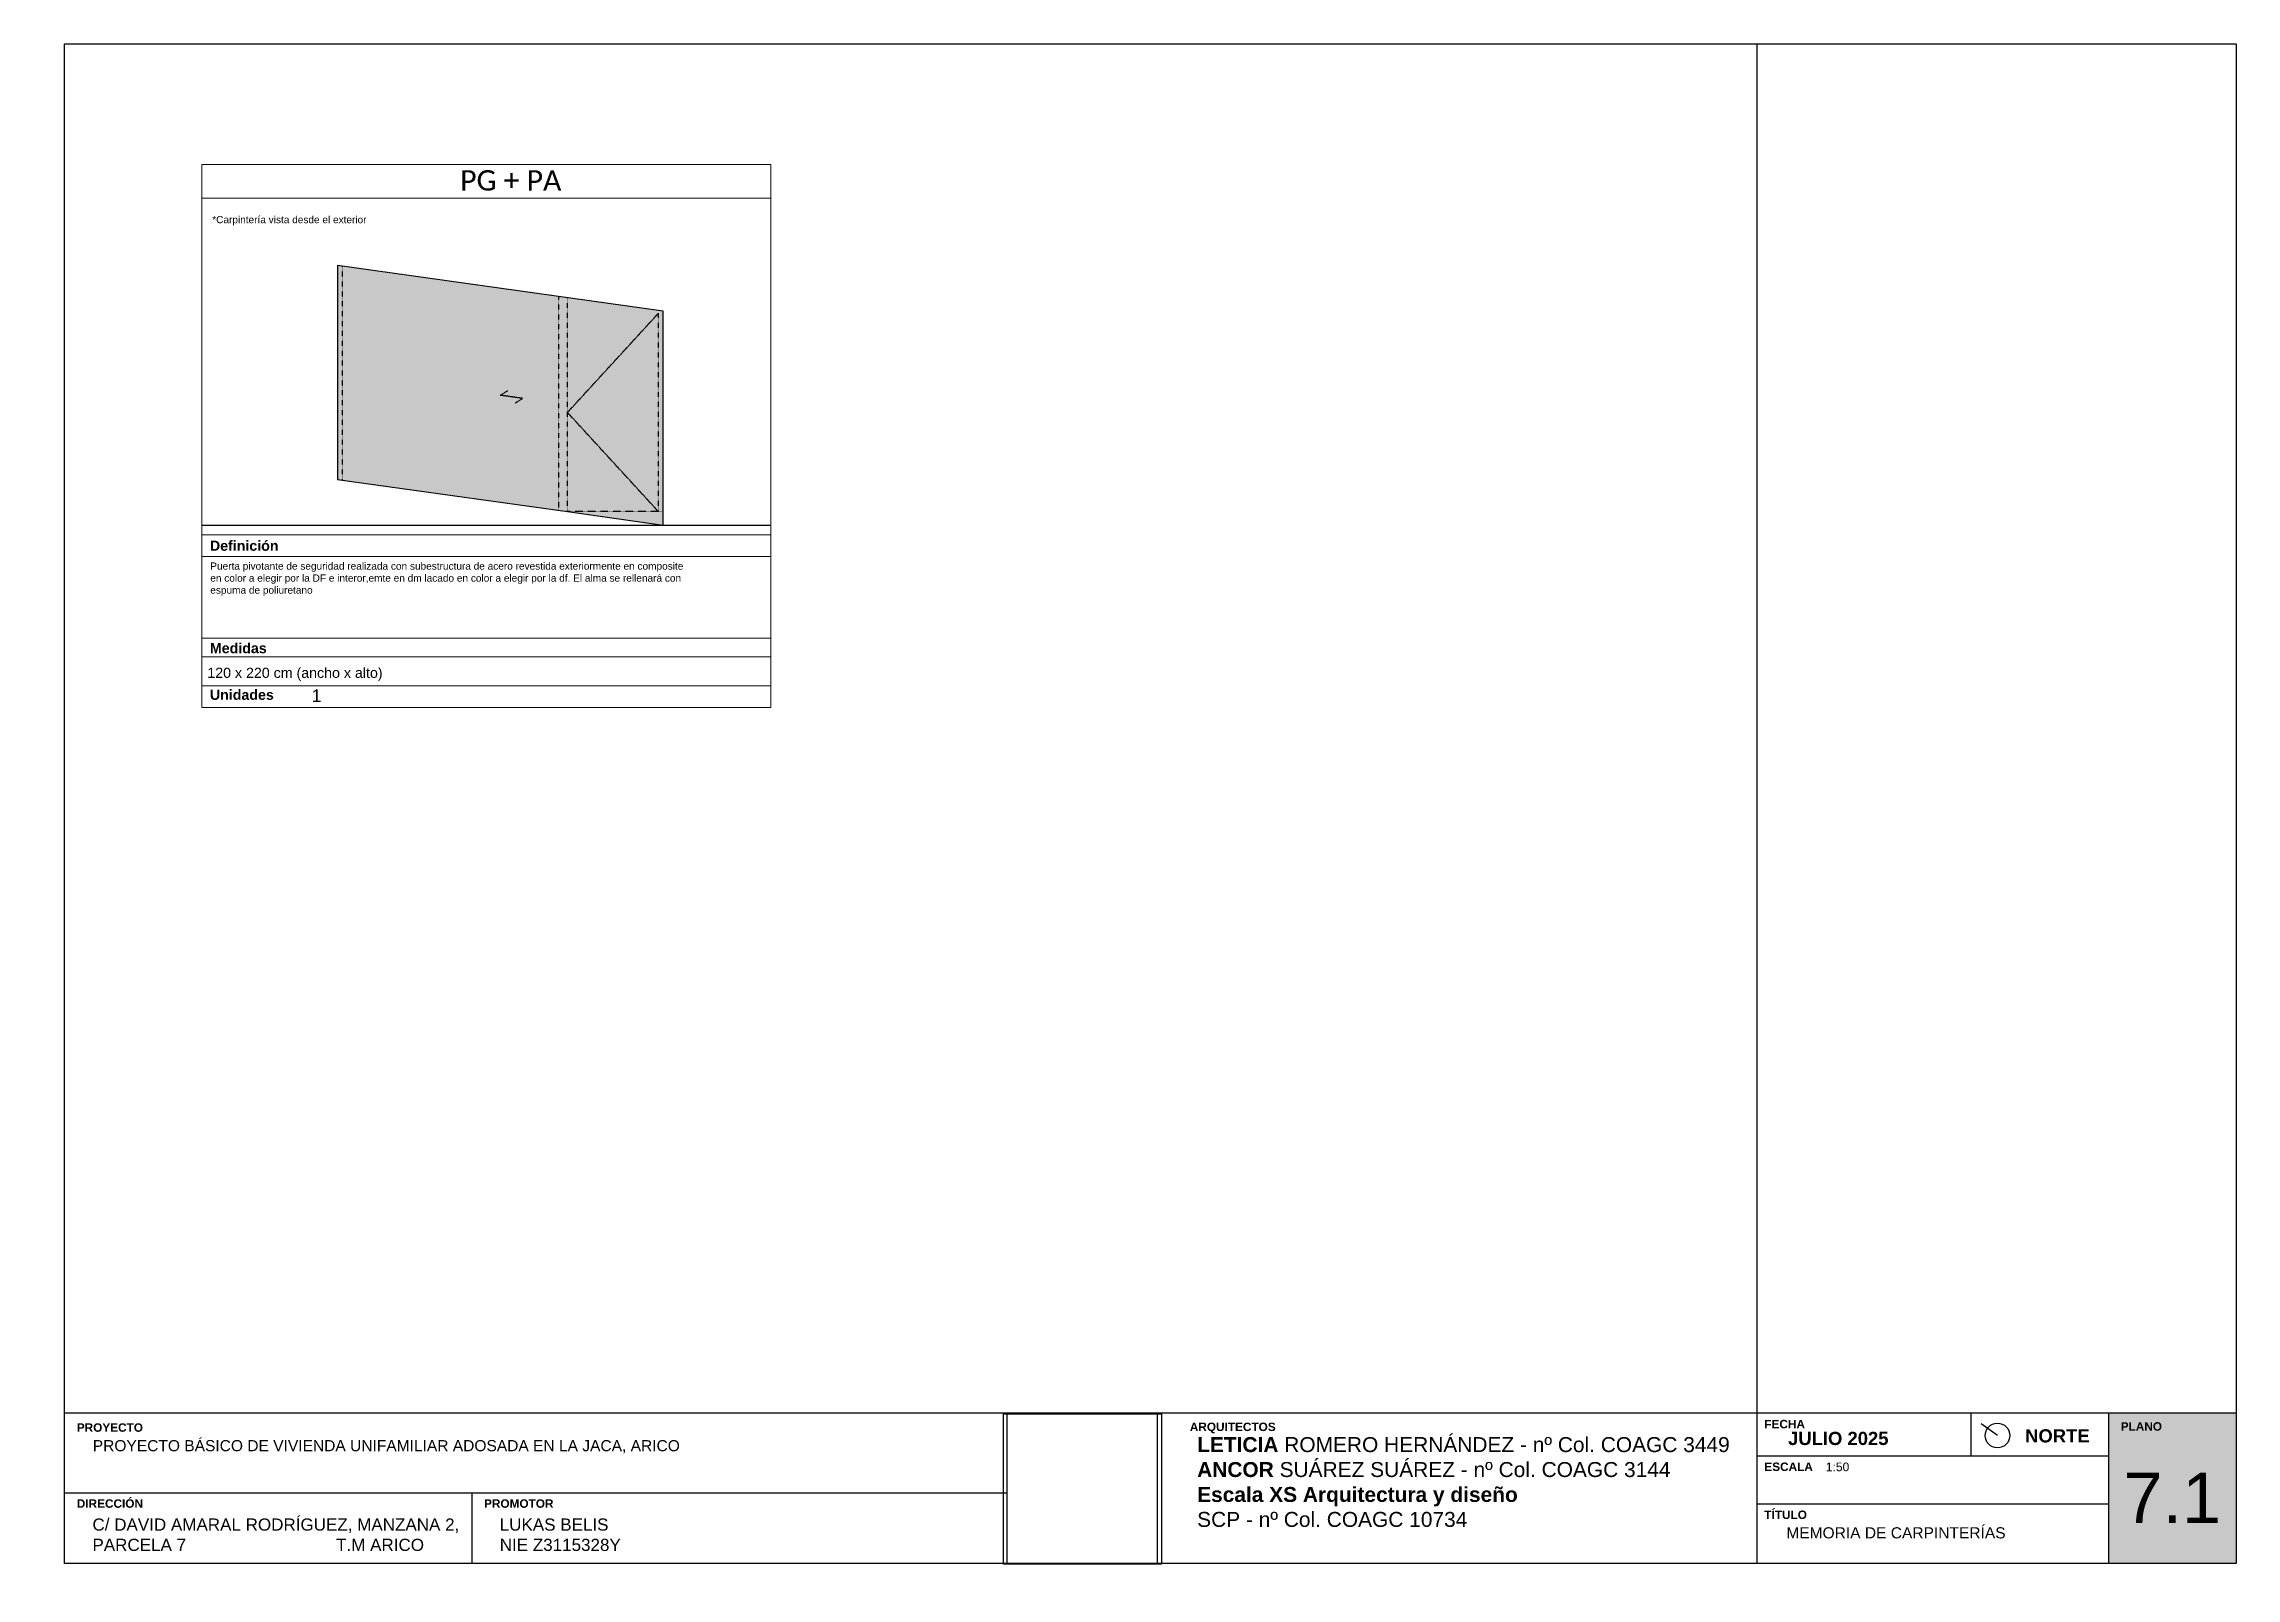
# Paper-space layout 'MC2 (2)' of a CAD drawing. Header units: metres, sheet in millimetres. Extents: x 0 to 414, y 1 to 291.
# The model-space entities are those that its viewports show. They can reach past a viewport. Long polylines and large blocks are cut down to what shows.
import ezdxf
from ezdxf.enums import TextEntityAlignment as Align

# ---------------------------------------------------------------- set-up
doc = ezdxf.new("R2010")
doc.units = ezdxf.units.M
doc.header["$XCLIPFRAME"] = 2
for name, pattern in [('CONTINUA', [0]), ('DASHED', [0.75, 0.5, -0.25]), ('RAYITAS2', [0.1875, 0.125, -0.0625])]:
    doc.linetypes.add(name, pattern=pattern)
for name, color, linetype in [('01Proyectado 1', 5, 'RAYITAS2'), ('01Seccionado albañilería', 7, 'Continuous'), ('01Texto 1', 220, 'Continuous'), ('01Trama solido', 254, 'Continuous'), ('01Visto', 4, 'Continuous'), ('04Presentacion', 7, 'Continuous'), ('04Ventana Presentación', 250, 'Continuous')]:
    doc.layers.add(name, color=color, linetype=linetype)
for name, color, linetype, true_color in [('04Ventanas presentación', 7, 'Continuous', 0xffffff), ('PDF2_Rellenos sólidos', 7, 'Continuous', 0xffffff), ('PDF_Rellenos sólidos', 7, 'Continuous', 0xffffff)]:
    doc.layers.add(name, color=color, linetype=linetype, true_color=true_color)
doc.styles.add('ARIAL', font='arial.ttf')
doc.styles.add('BankGothic', font='bgothl.ttf')
doc.styles.add('Estilo1', font='calibri.ttf')
picture_1 = doc.add_image_def('image1.png', size_in_pixel=(401, 382))

# ---------------------------------------------------------------- blocks, each defined once
blk = doc.blocks.new('_caratula hostel')
at = {"layer": '04Presentacion', "ltscale": 0.1}
h = blk.add_hatch(color=252, dxfattribs=at)
h.dxf.hatch_style = 1
h.paths.add_polyline_path([(414.1749168296822, 32.601640524066), (390.0840465432291, 32.601640524066), (390.0840465432293, 4.212580727186718), (414.1749168296822, 4.212580727186718)])
for p, q in [((182.1665553406386, 4.212580727679719), (182.1665553406386, 32.60164052435364)), ((210.5556151117204, 4.212580727392008), (210.5556151117204, 32.60164052406594)), ((323.7607147602142, 4.212580727186718), (323.7607147602142, 32.60164052406597)), ((414.1749168296822, 27.15349867860901), (414.1749168296824, 27.15349867860906)), ((323.7607147602142, 15.46721632333608), (390.0840465432293, 15.46721632333608))]:
    blk.add_line(p, q, dxfattribs=at)
at = {"layer": '04Presentacion', "linetype": 'Continuous'}
blk.add_lwpolyline([(4.202156111771159, 4.212580727186718), (4.202156111771159, 291.1723210841374), (414.1749168296822, 291.1723210841374), (414.1749168296822, 4.212580727186718)], close=True, dxfattribs=at)
at = {"layer": '04Presentacion', "ltscale": 0.1}
for points in [[(414.1749168296822, 32.601640524066), (4.202156092971791, 32.60164052406587)], [(364.0722309973929, 32.60164052406599), (364.0722309973929, 24.53986588300006)], [(390.0840465432293, 32.601640524066), (390.0840465432293, 4.212580727186718)], [(323.7607147602142, 24.53986588300006), (390.0840465432291, 24.53986588300006)], [(4.202156111771159, 17.58935318729391), (182.1665553406386, 17.58935318729391)], [(81.09053294565432, 17.58935318729391), (81.09053294565432, 4.212580727186718)]]:
    blk.add_lwpolyline(points, dxfattribs=at)
at = {"layer": '04Presentacion', "attachment_point": 1, "style": 'BankGothic'}
for s, insert, char_height, width in [('{\\fArial|b1|i0|c0|p34;\\C8;PROYECTO}', (6.498056713914427, 30.69526151757721), 1.594487527470779, 92.2528338314138), ('{\\fArial|b1|i0|c0|p34;\\C8;ARQUITECTOS}', (216.6322591028146, 30.8279542040379), 1.594487527470779, 92.2528338314138), ('{\\fArial|b1|i0|c0|p34;\\C8;FECHA}', (325.0977942040066, 31.34927578360067), 1.594487527470779, 92.2528338314138), ('{\\fArial|b1|i0|c0|p34;JULIO 2025}', (329.5790971778827, 29.08832323191613), 2.491386761673093, 155.1989321101103), ('{\\fArial|b1|i0|c0|p34;NORTE}', (374.325707584106, 29.57366095026289), 2.491386761673093, 155.1989321101103), ('{\\fArial|b1|i0|c0|p34;\\C8;PLANO}', (392.3799471453726, 30.90591970770044), 1.594487527470779, 92.2528338314138), ('{\\fArial|b0|i0|c0|p34;PROYECTO BÁSICO DE VIVIENDA UNIFAMILIAR ADOSADA EN LA JACA, ARICO}', (9.516266306721352, 27.52649924525766), 2.1, 171.1158461030153), ('{\\fArial|b1|i0|c0|p34;LETICIA\\fArial|b0|i0|c0|p34; ROMERO HERNÁNDEZ - nº Col. COAGC 3449\\fArial|b1|i0|c0|p34;\\PANCOR\\fArial|b0|i0|c0|p34; SUÁREZ SUÁREZ - nº Col. COAGC 3144\\P\\fArial|b1|i0|c0|p34;Escala XS Arquitectura y diseño\\fArial|b0|i0|c0|p34; \\PSCP - nº Col. COAGC 10734}', (218.0161293021254, 28.0919758843009), 2.825079538880173, 102.7773827197645), ('{\\fArial|b1|i0|c0|p34;\\C8;ESCALA}', (325.0977942040067, 23.29308141823382), 1.594487527470779, 92.2528338314138), ('{\\fArial|b1|i0|c0|p34;\\C8;DIRECCIÓN}', (6.49805671391446, 16.34256872224), 1.594487527470779, 92.2528338314138), ('{\\fArial|b0|i0|c0|p34;C/ DAVID AMARAL RODRÍGUEZ, MANZANA 2, PARCELA 7^I^I^I^IT.M ARICO}', (9.454740801173294, 12.72818856944692), 2.299999999999999, 72.03325064714258), ('{\\fArial|b1|i0|c0|p34;\\C8;PROMOTOR}', (83.38643355931896, 16.34256872224), 1.594487527470779, 92.2528338314138), ('{\\fArial|b0|i0|c0|p34;LUKAS BELIS\\PNIE Z3115328Y}', (86.34311763505644, 12.72818856944684), 2.299999999999999, 72.03325064714258), ('{\\fArial|b1|i0|c0|p34;\\C8;TÍTULO}', (325.0977942040067, 14.22043185856983), 1.594487527470779, 92.2528338314138)]:
    blk.add_mtext(s, dxfattribs=dict(at, insert=insert, char_height=char_height, width=width))
at = {"layer": '04Presentacion', "color": 252, "true_color": 0x939598, "style": 'ARIAL'}
blk.add_attdef('ESCALA', (336.7008910053264, 21.65806785816321), '', height=1.631071039444062, dxfattribs=at)
at = {"layer": '04Presentacion', "style": 'ARIAL'}
blk.add_attdef('LAMINA', text='', height=9.5, dxfattribs=at).set_placement((402.1294816864557, 11.87564876727992), align=Align.CENTER)
for tag, p in [('PLANTA', (329.2484716826496, 8.968635962129621)), ('PLANO', (329.2669092576834, 5.732480974009376))]:
    blk.add_attdef(tag, p, '', height=2.1, dxfattribs=at)
at = {"layer": '04Presentacion', "color": 7, "true_color": 0xffffff}
image = blk.add_image(picture_1, insert=(181.4856726645263, 4.089110263256921), size_in_units=(29.801081095159347, 28.38905979638621), dxfattribs=at)
image.set_boundary_path([(-0.5, -0.5), (400.4999999999999, 381.5)])
image.dxf.clipping = 0

msp = doc.modelspace()

# ---------------------------------------------------------------- hatches: boundary and pattern name
at = {"layer": '01Trama solido', "transparency": 33554521}
h = msp.add_hatch(color=256, dxfattribs=at)
h.dxf.hatch_style = 1
h.paths.add_polyline_path([(122.4350419585007, -4.232369990811086), (122.4350419593938, -1.707846117240884), (126.2764341865422, -2.247220901392403), (126.2764341865422, -4.771744772282517), (125.1474941204665, -4.613228857896309)])

# ---------------------------------------------------------------- linework, layer by layer
at = {"layer": '01Proyectado 1', "ltscale": 0.02}
for points in [[(122.4903130920105, -1.715606810256638), (122.4903130920105, -4.240130683952251)], [(125.0481196558331, -4.599275565422509), (125.0481196563042, -2.07475169179304)], [(125.1474941005213, -4.613228857928483), (125.1474941005933, -2.08870498424298)], [(126.2211630131069, -4.613228857928483), (126.2211630141734, -2.271744773214472)]]:
    msp.add_lwpolyline(points, dxfattribs=at)
at = {"layer": '01Proyectado 1', "linetype": 'DASHED', "ltscale": 0.3}
for points in [[(126.2211630141734, -2.271744773214472), (125.1474941005548, -3.44248681532693), (126.2211630131069, -4.613228857928483)], [(126.2764341665617, -4.613228857929904), (125.1474941005213, -4.613228857929904)]]:
    msp.add_lwpolyline(points, dxfattribs=at)
at = {"layer": '01Proyectado 1'}
msp.add_lwpolyline([(124.52903222682, -3.332221045650165), (124.617678135647, -3.276574785804641), (124.3557380502744, -3.239795444378267), (124.4443839591014, -3.184149184532735)], dxfattribs=at)
at = {"layer": '01Seccionado albañilería'}
msp.add_line((120.8343343513754, -4.771744772281856), (144.3338269383912, -4.771744772281857), dxfattribs=at)
at = {"layer": '01Visto', "lineweight": 5}
for p, q in [((120.8343343513754, -6.924128331211019), (120.8343343513754, -0.5170647587793181)), ((120.8343343513754, -0.9146719213876583), (144.3338269383912, -0.9146719213877803)), ((120.8343343513754, -4.885409776104133), (144.3338269383912, -4.885409776104133)), ((120.8343343513754, -5.141295500301363), (144.3338269383912, -5.141295500301363)), ((120.8343343513754, -6.108011978842561), (144.3338269383912, -6.108011978842561)), ((120.8343343513754, -6.328001294169901), (144.3338269383912, -6.328001294170094)), ((120.8343343513754, -6.668242607013844), (144.3338269383912, -6.668242607013844)), ((120.8343343513754, -6.924128331211019), (144.3338269383912, -6.924128331211055))]:
    msp.add_line(p, q, dxfattribs=at)
for points in [[(120.8343343513754, -0.5170647587793181), (144.3338269383912, -0.5170647587793181)], [(127.5484750905227, -0.5170647587793181), (127.5484750905226, -6.924128331211928)], [(120.8343343513754, -0.5970647587783096), (120.8343343513754, -6.924128331211019)]]:
    msp.add_lwpolyline(points, dxfattribs=at)
at = {"layer": '01Visto'}
msp.add_lwpolyline([(126.276434166557, -4.771744772281856), (126.2764341666321, -2.247220898596801), (122.435041929353, -1.707846115823322), (122.4350419385556, -4.232369990811079), (125.1474941005213, -4.613228857928483), (126.276434166557, -4.771744772281856)], dxfattribs=at)

# ---------------------------------------------------------------- texts
at = {"layer": '01Texto 1', "insert": (123.8819660011394, -0.5826772923801097), "char_height": 0.24, "width": 1.930077086874803, "attachment_point": 1, "style": 'Estilo1'}
msp.add_mtext('PG + PA ', dxfattribs=at)
at = {"layer": '01Texto 1', "color": 251, "attachment_point": 1, "style": 'Estilo1'}
for s, insert, char_height, width in [('\\pxqj;{\\fArial|b0|i0|c0|p34;\\C6;\\c16711935;*Carpintería vista desde el exterior}', (120.9553274775136, -1.123402534587363), 0.085, 3.229175353805516), ('{\\fArial|b1|i0|c0|p34;Definición}', (120.927790312562, -4.955377326089596), 0.12, 3.61062647586732), ('{\\fArial|b0|i0|c0|p34;Puerta pivotante de seguridad realizada con subestructura de acero revestida exteriormente en composite en color a elegir por la DF e interor,emte en dm lacado en color a elegir por la df. El alma se rellenará con espuma de poliuretano}', (120.932444324261, -5.213285627848406), 0.085, 5.663266675770907), ('{\\fArial|b1|i0|c0|p34;Medidas}', (120.9277903125626, -6.164673355921003), 0.12, 3.61062647586732), ('{\\fArial|b0|i0|c0|p34;120 x 220 cm (ancho x alto)}', (120.8974841914933, -6.455793067716363), 0.12, 3.773104464878088), ('{\\fArial|b1|i0|c0|p34;Unidades}', (120.9277903125627, -6.714944604356425), 0.12, 3.61062647586732), ('{\\fArial|b1|i0|c0|p34;Unidades}', (120.9277903125626, -6.714944604356411), 0.12, 3.61062647586732), ('{\\fArial|b0|i0|c0|p34;1 }', (122.1270016351778, -6.712237905064817), 0.1499999999999999, 3.773104464878088)]:
    msp.add_mtext(s, dxfattribs=dict(at, insert=insert, char_height=char_height, width=width))

psp = doc.layouts.new('MC2 (2)')

# ---------------------------------------------------------------- hatches: boundary and pattern name
at = {"layer": 'PDF2_Rellenos sólidos', "transparency": 33554559}
h = psp.add_hatch(color=256, dxfattribs=at)
h.paths.add_polyline_path([(0.2777777777777778, 1.902777777777777), (16.20833333333333, 1.902777777777777)], flags=0)
h.paths.add_polyline_path([(16.20833333333333, 1.902777777777777), (16.20833333333333, 11.41666666666666)], flags=0)
h.paths.add_polyline_path([(16.20833333333333, 11.41666666666666), (0.2777777777777778, 11.41666666666666)], flags=0)
h.paths.add_polyline_path([(0.2777777777777778, 11.41666666666666), (0.2777777777777778, 1.902777777777777)], flags=0)
h = psp.add_hatch(color=256, dxfattribs=at)
h.paths.add_polyline_path([(0.2777777777777778, 1.458333333333333), (16.20833333333333, 1.458333333333333)], flags=0)
h.paths.add_polyline_path([(16.20833333333333, 1.458333333333333), (16.20833333333333, 1.73611111111111)], flags=0)
h.paths.add_polyline_path([(16.20833333333333, 1.73611111111111), (0.2777777777777778, 1.73611111111111)], flags=0)
h.paths.add_polyline_path([(0.2777777777777778, 1.73611111111111), (0.2777777777777778, 1.458333333333333)], flags=0)
at = {"layer": 'PDF_Rellenos sólidos', "linetype": 'CONTINUA', "transparency": 33554559}
h = psp.add_hatch(color=256, dxfattribs=at)
h.paths.add_polyline_path([(0.4305555555555556, 2.069444444444444), (11.18055555555555, 2.069444444444444)], flags=0)
h.paths.add_polyline_path([(11.18055555555555, 2.069444444444444), (11.18055555555555, 16.04166666666666)], flags=0)
h.paths.add_polyline_path([(11.18055555555555, 16.04166666666666), (0.4305555555555556, 16.04166666666666)], flags=0)
h.paths.add_polyline_path([(0.4305555555555556, 16.04166666666666), (0.4305555555555556, 2.069444444444444)], flags=0)
h = psp.add_hatch(color=256, dxfattribs=at)
h.paths.add_polyline_path([(0.4305555555555556, 1.583333333333333), (11.15277777777778, 1.583333333333333)], flags=0)
h.paths.add_polyline_path([(11.15277777777778, 1.583333333333333), (11.15277777777778, 1.86111111111111)], flags=0)
h.paths.add_polyline_path([(11.15277777777778, 1.86111111111111), (0.4305555555555556, 1.86111111111111)], flags=0)
h.paths.add_polyline_path([(0.4305555555555556, 1.86111111111111), (0.4305555555555556, 1.583333333333333)], flags=0)

# ---------------------------------------------------------------- linework, layer by layer
at = {"layer": '04Ventana Presentación'}
psp.add_line((323.7607147602142, 32.60164052406597), (323.7607147602142, 291.1723210841374), dxfattribs=at)
at = {"layer": '04Ventana Presentación', "lineweight": 30, "ltscale": 0.2}
psp.add_lwpolyline([(369.1116247915735, 28.39552284665696), (366.0399192079203, 30.57095624464922)], dxfattribs=at)
at = {"layer": '04Ventana Presentación'}
psp.add_circle((369.1116247915735, 28.39552284665696), 2.334761433964002, dxfattribs=at).dxf.unprotected_set("ltscale", 0)

# ---------------------------------------------------------------- block references
at = {"layer": '04Presentacion'}
ref = psp.add_blockref('_caratula hostel', (0, 0), dxfattribs=at)
ref.add_attrib('ESCALA', '1:50', (336.7008910053264, 21.65806785816321), dxfattribs={"color": 252, "true_color": 0x939598, "height": 1.631071039444062, "style": 'ARIAL'})
ref.add_attrib('LAMINA', '7.1', dxfattribs={"height": 9.5, "style": 'ARIAL'}).set_placement((402.1294816864557, 11.87564876727992), align=Align.CENTER)
ref.add_attrib('PLANTA', 'MEMORIA DE CARPINTERÍAS', (329.2484716826496, 8.968635962129621), dxfattribs={"height": 2.1, "style": 'ARIAL'})

# ---------------------------------------------------------------- viewports
at = {"layer": '04Ventana Presentación'}
psp.add_viewport(center=(83.83088729826281, 217.1214130746567), size=(107.3932004794317, 102.4814774445748), view_center_point=(124.1914047209491, -3.72059654499518), view_height=6.407063572431725, dxfattribs=at)

doc.saveas('drawing.dxf')
